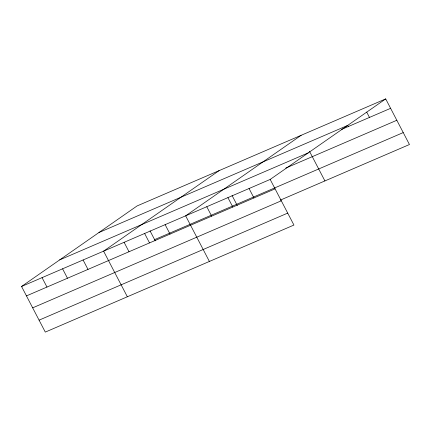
<?xml version="1.0" encoding="UTF-8"?>
<svg xmlns="http://www.w3.org/2000/svg" width="431" height="431" viewBox="0 0 431 431"><rect width="100%" height="100%" fill="white"/><g stroke="black" fill="none" stroke-linecap="round" stroke-linejoin="round"><path stroke-width="0.65" d="M385.702 98.904L270.178 179.425L293.931 225.052L45.298 332.096L21.55 286.475L137.069 205.948L385.702 98.904L409.45 144.525L280.274 200.146M219.115 170.622L103.596 251.149L127.35 296.77M301.167 135.296L185.648 215.823L209.396 261.445M98.947 232.524L347.58 125.475M341.697 129.381L390.605 108.326M59.672 259.898L308.3 152.854M285.742 168.095L396.822 120.271M21.55 286.475L270.178 179.425M154.6 239.625L403.233 132.581M26.453 295.898L275.086 188.848M32.675 307.842L281.303 200.792M39.081 320.152L287.714 213.103M366.711 112.125L369.469 117.421M347.725 125.346L348.34 126.52M309.49 151.292L324.915 180.923M249.048 188.525L253.951 197.948M232.072 195.512L237.271 205.495M227.913 197.624L232.815 207.047M206.778 206.724L211.686 216.146M165.132 224.653L170.04 234.076M150.026 230.838L155.225 240.821M144.622 233.483L149.525 242.906M124.112 242.319L129.014 251.736M83.086 259.979L87.989 269.402M62.576 268.809L67.478 278.232M42.06 277.645L46.968 287.062"/></g></svg>
